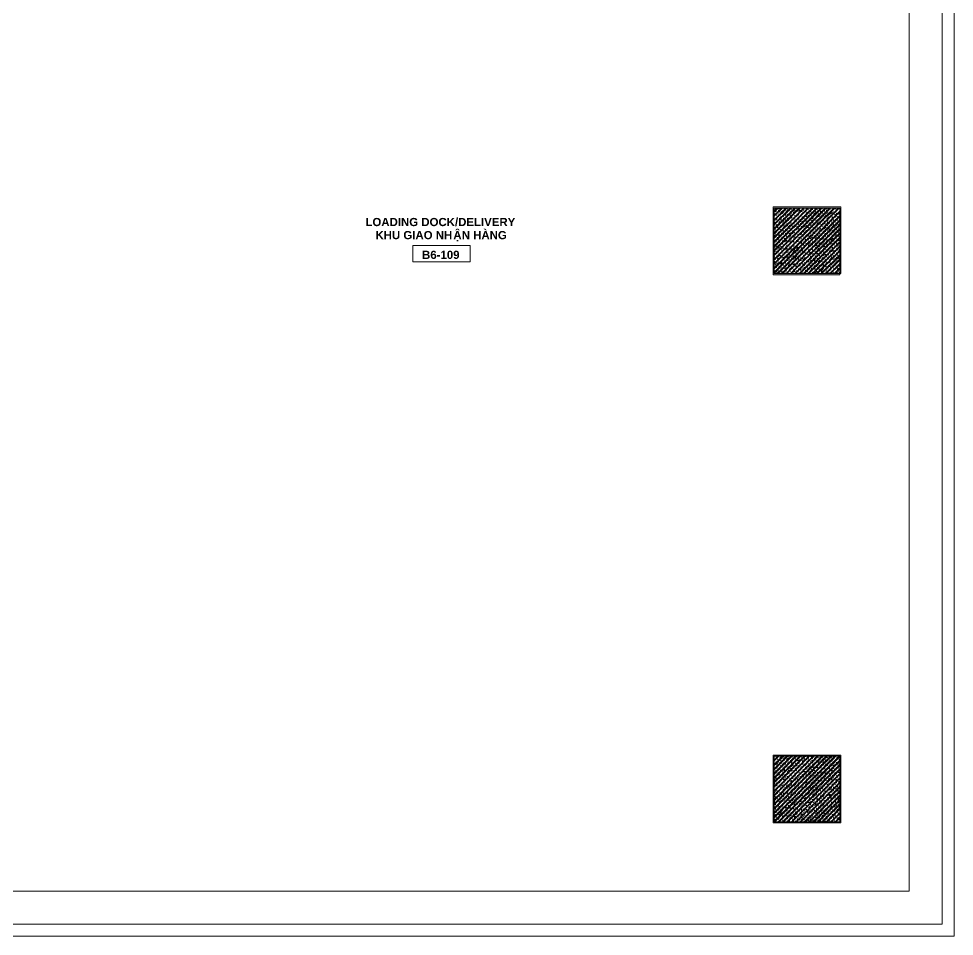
# Model space of a CAD drawing. Header units: millimetres. Extents: x -32090 to 18410, y 18847 to 76047.
# Drawn here: x 6975 to 18410, y 18847 to 30062 of the extents above; entities that cross this region are included whole.
import ezdxf

# ---------------------------------------------------------------- set-up
doc = ezdxf.new("R2010")
doc.units = ezdxf.units.MM
for name, color, linetype, lineweight in [('A-AREA-IDEN', 2, 'Continuous', 9), ('A-FLOR', 192, 'Continuous', 5), ('A-WALL', 113, 'Continuous', 5), ('A-WALL-PATT', 111, 'Continuous', 5), ('S-COLS', 52, 'Continuous', 5)]:
    doc.layers.add(name, color=color, linetype=linetype, lineweight=lineweight)
doc.styles.add('Arial_B', font='arialbd.ttf', dxfattribs={"height": 100})
doc.styles.add('Arial_B_1', font='arialbd.ttf', dxfattribs={"height": 100})

# ---------------------------------------------------------------- blocks, each defined once
blk = doc.blocks.new('M_Concrete-Square-Column - C1 - 800 X 800-V18-1st Traffic Floor Plan - Pedestrian')
at = {"layer": 'S-COLS'}
h = blk.add_hatch(dxfattribs=at)
h.set_pattern_fill('FP_22', color=256, style=0, pattern_type=2)
h.set_pattern_definition([(50, (-16610.066, -27347), (63.7639, -5.57885), [6.667, -73.342]), (355, (-16610.066, -27347), (-12.33488, 66.86951), [5.334, -58.674]), (100.451, (-16604.75, -27347.465), (51.43036, 61.29098), [5.667, -62.332]), (46.184, (-16610.066, -27329.22), (94.87722, -14.71484), [10.001, -110.014]), (96.636, (-16602.16, -27330.45), (83.09115, 86.5993), [8.5, -93.497]), (351.184, (-16610.07, -27329.22), (83.09204, 86.59928), [8.001, -88.011]), (21, (-16601.176, -27333.665), (53.06449, -35.79273), [6.667, -73.342]), (326, (-16601.176, -27333.665), (21.63066, 64.46546), [5.334, -58.674]), (71.451, (-16596.754, -27336.65), (74.69646, 28.67237), [5.667, -62.332]), (37.5, (-16610.066, -27347), (1.080413, 29.594271), [1.676, -56.286, 1.676, -57.887, -58.896]), (37.5, (-16610.066, -27347), (1.080413, 29.594271), [-117.526, 1.676, -57.22]), (7.5, (-16610.066, -27347), (23.386368, 35.063507), [1.676, -32.283, 1.676, -54.953, -22.447]), (7.5, (-16610.066, -27347), (23.386368, 35.063507), [-90.589, 1.676, -20.771]), (327.5, (-16629.89, -27347), (47.456567, -2.005468), [1.676, -20.549, 1.676, -67.666, -92.012]), (327.5, (-16629.89, -27347), (47.456567, -2.005468), [-91.567, 1.676, -90.335]), (317.5, (-16638.78, -27347), (51.84495, 8.89904), [1.676, -27.216, 1.676, -44.374, -65.341]), (317.5, (-16638.78, -27347), (51.84495, 8.89904), [-74.943, 1.676, -63.665]), (45, (-16610.066, -27347), (-26.716616, 26.716616), []), (45, (-16610.066, -27336.11), (-26.716616, 26.716616), [])])
h.paths.add_polyline_path([(-400, -400), (400, -400), (400, 400), (-400, 400)])
at = {"layer": 'S-COLS', "lineweight": 15}
for p, q in [((400, 400), (-400, 400)), ((-400, 400), (-400, -400)), ((400, -400), (400, 400)), ((-400, -400), (400, -400))]:
    blk.add_line(p, q, dxfattribs=at)
blk = doc.blocks.new('M_Concrete-Square-Column - C1 - 800 X 800-V19-1st Traffic Floor Plan - Pedestrian')
at = {"layer": 'S-COLS'}
h = blk.add_hatch(dxfattribs=at)
h.set_pattern_fill('FP_23', color=256, style=0, pattern_type=2)
h.set_pattern_definition([(50, (-16610.066, -20647), (63.7639, -5.57885), [6.667, -73.342]), (355, (-16610.066, -20647), (-12.33488, 66.86951), [5.334, -58.674]), (100.451, (-16604.75, -20647.465), (51.43036, 61.29098), [5.667, -62.332]), (46.184, (-16610.066, -20629.22), (94.87722, -14.71484), [10.001, -110.014]), (96.636, (-16602.16, -20630.45), (83.09115, 86.5993), [8.5, -93.497]), (351.184, (-16610.07, -20629.22), (83.09204, 86.59928), [8.001, -88.011]), (21, (-16601.176, -20633.665), (53.06449, -35.79273), [6.667, -73.342]), (326, (-16601.176, -20633.665), (21.63066, 64.46546), [5.334, -58.674]), (71.451, (-16596.754, -20636.65), (74.69646, 28.67237), [5.667, -62.332]), (37.5, (-16610.066, -20647), (1.080413, 29.594271), [1.676, -56.286, 1.676, -57.887, -58.896]), (37.5, (-16610.066, -20647), (1.080413, 29.594271), [-117.526, 1.676, -57.22]), (7.5, (-16610.066, -20647), (23.386368, 35.063507), [1.676, -32.283, 1.676, -54.953, -22.447]), (7.5, (-16610.066, -20647), (23.386368, 35.063507), [-90.589, 1.676, -20.771]), (327.5, (-16629.89, -20647), (47.456567, -2.005468), [1.676, -20.549, 1.676, -67.666, -92.012]), (327.5, (-16629.89, -20647), (47.456567, -2.005468), [-91.567, 1.676, -90.335]), (317.5, (-16638.78, -20647), (51.84495, 8.89904), [1.676, -27.216, 1.676, -44.374, -65.341]), (317.5, (-16638.78, -20647), (51.84495, 8.89904), [-74.943, 1.676, -63.665]), (45, (-16610.066, -20647), (-26.716616, 26.716616), []), (45, (-16610.066, -20636.11), (-26.716616, 26.716616), [])])
h.paths.add_polyline_path([(-400, -400), (400, -400), (400, 400), (-400, 400)])
at = {"layer": 'S-COLS', "lineweight": 15}
for p, q in [((400, 400), (-400, 400)), ((-400, 400), (-400, -400)), ((400, -400), (400, 400)), ((-400, -400), (400, -400))]:
    blk.add_line(p, q, dxfattribs=at)
blk = doc.blocks.new('GUTTER_1 - GUTTER_1-8544427-1st Traffic Floor Plan - Pedestrian')
at = {"layer": 'A-FLOR'}
for p, q in [((18410, 76047), (18410, 18847)), ((18260, 18997), (18260, 75897)), ((-31940, 18997), (18260, 18997)), ((18410, 18847), (-32090, 18847))]:
    blk.add_line(p, q, dxfattribs=at)
blk = doc.blocks.new('Room Tag - Room Tag-8377849-1st Traffic Floor Plan - Pedestrian')
at = {"layer": 'A-AREA-IDEN'}
for p, q in [((-7, -0.80625), (-7, -4.80625)), ((-7, -0.80625), (7, -0.80625)), ((7, -0.80625), (7, -4.80625)), ((-7, -4.80625), (7, -4.80625))]:
    blk.add_line(p, q, dxfattribs=at)

msp = doc.modelspace()

# ---------------------------------------------------------------- hatches: boundary and pattern name
at = {"layer": 'A-WALL-PATT'}
for points in [[(16210, 27747), (17025, 27747), (17025, 27762), (16195, 27762), (16195, 27747)], [(16210, 26932), (16210, 27747), (16195, 27747), (16195, 26932)], [(17025, 26947), (17025, 27747), (17010, 27747), (17010, 26947)], [(17010, 26932), (17010, 26947), (16210, 26947), (16210, 26932)], [(16210, 21047), (17025, 21047), (17025, 21062), (16195, 21062), (16195, 21047)], [(16210, 20232), (16210, 21047), (16195, 21047), (16195, 20232)], [(17025, 20247), (17025, 21047), (17010, 21047), (17010, 20247)], [(17010, 20232), (17025, 20232), (17025, 20247), (16210, 20247), (16210, 20232)]]:
    msp.add_hatch(color=256, dxfattribs=at).paths.add_polyline_path(points)

# ---------------------------------------------------------------- linework, layer by layer
at = {"layer": 'A-FLOR'}
for p, q in [((17860, 33547), (17860, 19397)), ((17860, 19397), (-31540, 19397))]:
    msp.add_line(p, q, dxfattribs=at)
at = {"layer": 'A-WALL', "lineweight": 15}
for p, q in [((16195, 27762), (16195, 26932)), ((17025, 27762), (16195, 27762)), ((17025, 26947), (17025, 27762)), ((16195, 26932), (17010, 26932)), ((17010, 26947), (17025, 26947)), ((17010, 26932), (17010, 26947)), ((17025, 21062), (16195, 21062)), ((16195, 21062), (16195, 20232)), ((17025, 20232), (17025, 21062)), ((16195, 20232), (17025, 20232))]:
    msp.add_line(p, q, dxfattribs=at)

# ---------------------------------------------------------------- block references
at = {"layer": 'A-AREA-IDEN', "xscale": 49.99999999999998, "yscale": 49.99999999999998, "zscale": 49.99999999999998}
msp.add_blockref('Room Tag - Room Tag-8377849-1st Traffic Floor Plan - Pedestrian', (12144, 27330), dxfattribs=at)
at = {"layer": 'A-FLOR'}
msp.add_blockref('GUTTER_1 - GUTTER_1-8544427-1st Traffic Floor Plan - Pedestrian', (0, 0), dxfattribs=at)
at = {"layer": 'S-COLS', "lineweight": 15}
for name, p in [('M_Concrete-Square-Column - C1 - 800 X 800-V18-1st Traffic Floor Plan - Pedestrian', (16610, 27347)), ('M_Concrete-Square-Column - C1 - 800 X 800-V19-1st Traffic Floor Plan - Pedestrian', (16610, 20647))]:
    msp.add_blockref(name, p, dxfattribs=at)

# ---------------------------------------------------------------- texts
at = {"layer": 'A-AREA-IDEN', "char_height": 100, "attachment_point": 1}
for s, insert, width, style in [('LOADING DOCK/DELIVERY', (11213, 27627), 2252.74, 'Arial_B'), ('KHU GIAO NH', (11335, 27467), 1154.43, 'Arial_B'), ('\\fArial|b1|i0|c254|p34|;Ậ', (12287, 27467), 124.26, 'Arial_B_1'), ('N HÀNG', (12390, 27467), 677.43, 'Arial_B'), ('B6-109', (11905, 27226), 565.19, 'Arial_B')]:
    msp.add_mtext(s, dxfattribs=dict(at, insert=insert, width=width, style=style))

doc.saveas('drawing.dxf')
